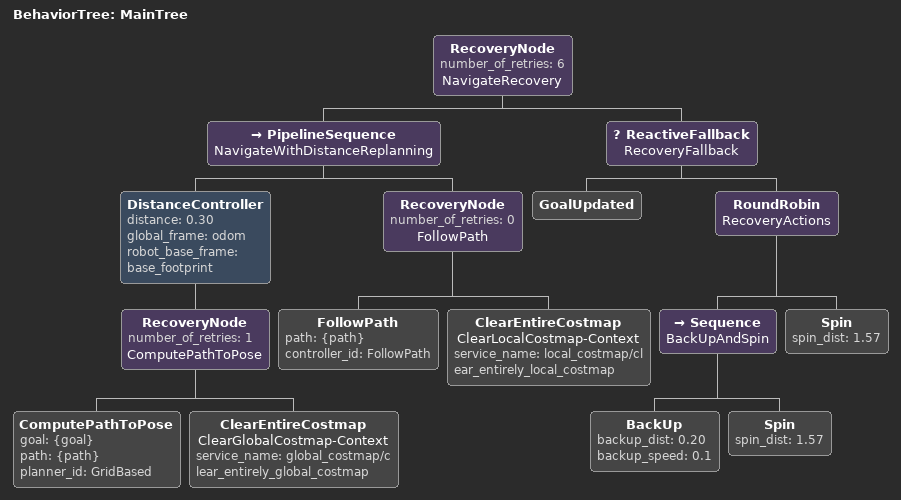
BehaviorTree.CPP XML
<?xml version="1.0"?>

<root main_tree_to_execute="MainTree">
  <BehaviorTree ID="MainTree">
    <RecoveryNode number_of_retries="6" name="NavigateRecovery">
      <PipelineSequence name="NavigateWithDistanceReplanning">
        <DistanceController
          distance="0.30"
          global_frame="odom"
          robot_base_frame="base_footprint">
          <RecoveryNode number_of_retries="1" name="ComputePathToPose">
            <ComputePathToPose goal="{goal}" path="{path}" planner_id="GridBased"/>
            <ClearEntireCostmap
              name="ClearGlobalCostmap-Context"
              service_name="global_costmap/clear_entirely_global_costmap"/>
          </RecoveryNode>
        </DistanceController>

        <RecoveryNode number_of_retries="0" name="FollowPath">
          <FollowPath path="{path}" controller_id="FollowPath"/>
          <ClearEntireCostmap
            name="ClearLocalCostmap-Context"
            service_name="local_costmap/clear_entirely_local_costmap"/>
        </RecoveryNode>
      </PipelineSequence>

      <ReactiveFallback name="RecoveryFallback">
        <GoalUpdated/>
        <RoundRobin name="RecoveryActions">
          <Sequence name="BackUpAndSpin">
            <BackUp backup_dist="0.20" backup_speed="0.1"/>
            <Spin spin_dist="1.57"/>
          </Sequence>
          <Spin spin_dist="1.57"/>
        </RoundRobin>
      </ReactiveFallback>
    </RecoveryNode>
  </BehaviorTree>
</root>
